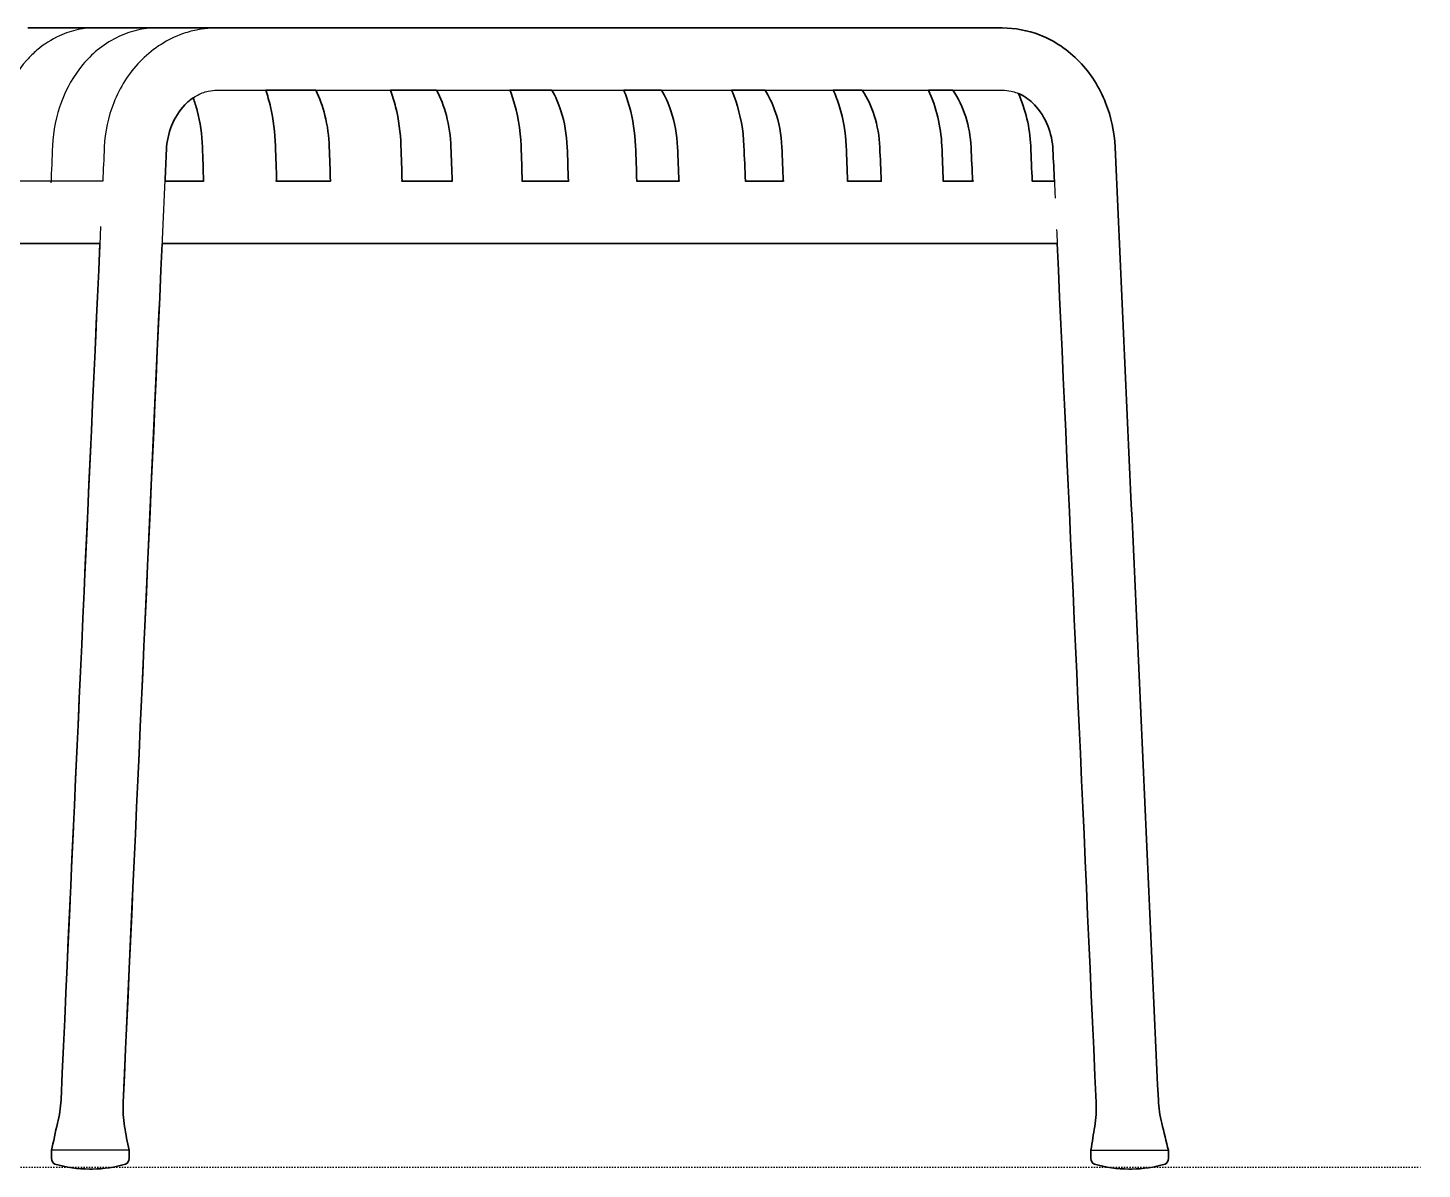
# Model space of a CAD drawing. Header units: millimetres. Extents: x -660 to 3082, y -1324 to 861.
# Drawn here: x 1141 to 1702, y -1231 to -773 of the extents above; entities that cross this region are included whole.
import ezdxf

# ---------------------------------------------------------------- set-up
doc = ezdxf.new("R2010")
doc.units = ezdxf.units.MM
doc.linetypes.add('Dots', pattern=[1, 0, -1])
doc.layers.add('Blocks', color=7, linetype='Continuous')
for name, color, linetype, lineweight, true_color in [('Blocks$Inner', 7, 'Continuous', 25, 0x007f00), ('Blocks$Outline', 7, 'Continuous', 35, 0xff3f3f), ('Groud', 7, 'Dots', 25, 0x243775)]:
    doc.layers.add(name, color=color, linetype=linetype, lineweight=lineweight, true_color=true_color)

# ---------------------------------------------------------------- blocks, each defined once
blk = doc.blocks.new('Palissade Park Bench w Middle Leg Front')
at = {"layer": 'Blocks$Inner'}
for points in [[(1801.21, 457.54), (1807.08, 457.54), (1812.96, 457.54), (1818.83, 457.54)], [(1818.83, 457.54), (1821.91, 457.54), (1825, 457.54), (1828.08, 457.54)], [(1828.08, 457.54), (1825.85, 457.54), (1823.64, 457.31), (1821.45, 456.87)], [(1828.08, 457.54), (1833.57, 457.54), (1839.05, 457.54), (1844.54, 457.54)], [(1844.77, 456.54), (1842.03, 455.88), (1839.36, 454.9), (1836.77, 453.6)], [(1844.54, 457.54), (1847.41, 457.54), (1850.28, 457.54), (1853.15, 457.54)], [(1853.15, 457.54), (1850.33, 457.54), (1847.52, 457.2), (1844.77, 456.54)], [(1868.4, 457.54), (1863.31, 457.54), (1858.23, 457.54), (1853.15, 457.54)], [(1873.45, 457.36), (1871.7, 457.2), (1869.96, 456.92), (1868.24, 456.54)], [(1877.25, 457.54), (1874.3, 457.54), (1871.35, 457.54), (1868.4, 457.54)], [(2192.66, 457.54), (2087.52, 457.54), (1982.38, 457.54), (1877.25, 457.54)], [(2207.68, 454.7), (2202.87, 456.57), (2197.79, 457.54), (2192.66, 457.54)], [(2216.17, 450.27), (2213.49, 452.06), (2210.65, 453.55), (2207.68, 454.7)], [(1829.05, 448.54), (1827.01, 446.84), (1825.09, 444.93), (1823.32, 442.83)], [(1836.77, 453.6), (1834.05, 452.24), (1831.46, 450.54), (1829.05, 448.54)], [(2223.69, 443.94), (2221.4, 446.33), (2218.88, 448.45), (2216.17, 450.27)], [(1823.32, 442.83), (1815.96, 434.05), (1811.65, 422.4), (1811.11, 410.14)], [(2234.2, 427.46), (2231.75, 433.66), (2228.18, 439.27), (2223.69, 443.94)], [(1870.07, 430.88), (1870.47, 431.07), (1870.87, 431.24), (1871.28, 431.4)], [(1871.28, 431.4), (1872.07, 431.71), (1872.86, 431.95), (1873.66, 432.13)], [(1873.66, 432.13), (1874.85, 432.4), (1876.05, 432.54), (1877.25, 432.54)], [(1877.25, 432.54), (1982.38, 432.54), (2087.52, 432.54), (2192.66, 432.54)], [(2168.39, 410.14), (2168.06, 418.06), (2166.2, 425.73), (2163.01, 432.54)], [(2172.85, 432.54), (2177.21, 426.02), (2179.77, 418.01), (2180.14, 409.64)], [(2192.66, 432.54), (2193.85, 432.54), (2195.05, 432.4), (2196.24, 432.13)], [(2196.24, 432.13), (2197.04, 431.95), (2197.84, 431.71), (2198.63, 431.4)], [(2198.63, 431.4), (2198.74, 431.36), (2198.85, 431.31), (2198.96, 431.27)], [(1858.94, 418.25), (1860.24, 421.52), (1862.07, 424.36), (1864.23, 426.61)], [(1864.23, 426.61), (1865.36, 427.78), (1866.55, 428.77), (1867.79, 429.59)], [(1867.79, 429.59), (1868.54, 430.08), (1869.3, 430.51), (1870.07, 430.88)], [(2198.96, 431.27), (2199.25, 431.15), (2199.54, 431.02), (2199.83, 430.88)], [(2204.08, 410.14), (2203.76, 417.57), (2202.05, 424.75), (2199.13, 431.19)], [(2199.83, 430.88), (2201.9, 429.9), (2203.88, 428.47), (2205.67, 426.61)], [(2205.67, 426.61), (2207.84, 424.36), (2209.66, 421.52), (2210.96, 418.25)], [(2238.01, 409.59), (2237.73, 415.75), (2236.44, 421.8), (2234.2, 427.46)], [(1856.87, 408.46), (1857.02, 411.87), (1857.74, 415.21), (1858.94, 418.25)], [(2210.96, 418.25), (2212.17, 415.21), (2212.88, 411.87), (2213.04, 408.46)], [(1811.11, 410.14), (1810.89, 405.19), (1810.67, 400.24), (1810.46, 395.28)], [(1831.89, 409.59), (1831.69, 405.05), (1831.48, 400.51), (1831.28, 395.97)], [(1871.36, 409.65), (1871.5, 405.09), (1871.64, 400.53), (1871.78, 395.97)], [(1901.14, 395.97), (1900.99, 400.69), (1900.85, 405.41), (1900.7, 410.13)], [(1922.31, 409.65), (1922.46, 405.09), (1922.61, 400.53), (1922.76, 395.97)], [(1951.56, 395.97), (1951.41, 400.69), (1951.25, 405.41), (1951.1, 410.13)], [(1971.19, 409.65), (1971.35, 405.09), (1971.51, 400.53), (1971.67, 395.97)], [(1999.84, 395.97), (1999.68, 400.69), (1999.51, 405.41), (1999.35, 410.14)], [(2017.88, 409.65), (2018.05, 405.09), (2018.22, 400.53), (2018.39, 395.97)], [(2045.85, 395.97), (2045.68, 400.69), (2045.5, 405.42), (2045.33, 410.14)], [(2062.23, 409.64), (2062.41, 405.09), (2062.59, 400.53), (2062.77, 395.97)], [(2089.46, 395.97), (2089.27, 400.69), (2089.09, 405.42), (2088.9, 410.14)], [(2104.14, 409.64), (2104.32, 405.08), (2104.51, 400.53), (2104.69, 395.97)], [(2130.54, 395.97), (2130.35, 400.69), (2130.16, 405.42), (2129.96, 410.14)], [(2143.47, 409.64), (2143.67, 405.08), (2143.86, 400.53), (2144.05, 395.97)], [(2168.99, 395.97), (2168.79, 400.7), (2168.59, 405.42), (2168.39, 410.14)], [(2180.14, 409.64), (2180.34, 405.08), (2180.54, 400.53), (2180.74, 395.97)], [(2204.71, 395.97), (2204.5, 400.7), (2204.29, 405.42), (2204.08, 410.14)], [(2255.37, 27.08), (2249.58, 154.58), (2243.8, 282.09), (2238.01, 409.59)], [(1839.51, 25.94), (1845.29, 153.45), (1851.08, 280.95), (1856.87, 408.46)], [(2213.04, 408.46), (2213.23, 404.12), (2213.43, 399.79), (2213.63, 395.45)], [(1831.28, 395.97), (1691.48, 395.97), (1236.69, 395.97), (1181.43, 395.97)], [(1871.97, 395.97), (1871.51, 395.97), (1866, 395.97), (1856.3, 395.97)], [(1922.98, 395.97), (1915.63, 395.97), (1908.21, 395.97), (1900.73, 395.97)], [(1971.93, 395.97), (1965.08, 395.97), (1958.17, 395.97), (1951.19, 395.97)], [(2018.68, 395.97), (2012.35, 395.97), (2005.96, 395.97), (1999.51, 395.97)], [(2063.1, 395.97), (2057.32, 395.97), (2051.47, 395.97), (2045.56, 395.97)], [(2105.06, 395.97), (2099.84, 395.97), (2094.55, 395.97), (2089.2, 395.97)], [(2144.05, 395.97), (2139.53, 395.97), (2134.95, 395.97), (2130.32, 395.97)], [(2181.19, 395.97), (2177.12, 395.97), (2172.99, 395.97), (2168.8, 395.97)], [(2213.6, 395.97), (2210.62, 395.97), (2207.6, 395.97), (2204.55, 395.97)], [(2213.63, 395.45), (2213.72, 393.36), (2213.82, 391.26), (2213.91, 389.17)], [(1830.45, 377.76), (1825.14, 260.86), (1819.84, 143.97), (1814.53, 27.08)], [(2214.48, 376.64), (2214.57, 374.75), (2214.65, 372.86), (2214.74, 370.97)], [(1855.17, 370.97), (1998.83, 370.97), (2121.63, 370.97), (2214.74, 370.97)], [(2214.74, 370.97), (2219.96, 255.96), (2225.18, 140.95), (2230.4, 25.94)], [(1814.53, 27.08), (1814.39, 23.88), (1813.91, 20.72), (1813.11, 17.64)], [(1840.07, 16.41), (1839.55, 19.57), (1839.36, 22.76), (1839.51, 25.94)], [(2230.4, 25.94), (2230.54, 22.75), (2230.35, 19.56), (2229.84, 16.41)], [(2256.79, 17.64), (2255.99, 20.73), (2255.52, 23.9), (2255.37, 27.08)], [(1813.11, 17.64), (1812.3, 14.51), (1811.49, 9.94), (1810.68, 6.81)], [(2259.46, 6.84), (2258.55, 9.97), (2257.61, 14.51), (2256.79, 17.64)], [(1841.88, 6.84), (1841.12, 10.03), (1840.59, 13.22), (1840.07, 16.41)], [(2229.84, 16.41), (2229.31, 13.22), (2228.79, 10.03), (2228.26, 6.81)], [(1841.88, 6.84), (1841.88, 6.84), (1810.68, 6.81), (1810.68, 6.81)], [(1810.68, 6.81), (1810.68, 5.7), (1810.68, 4.58), (1810.68, 3.46)], [(1841.88, 3.46), (1841.88, 4.58), (1841.88, 5.7), (1841.88, 6.84)], [(2228.26, 6.81), (2228.26, 6.81), (2259.46, 6.84), (2259.46, 6.84)], [(2228.26, 3.46), (2228.26, 4.58), (2228.26, 5.7), (2228.26, 6.81)], [(2259.46, 6.84), (2259.46, 5.7), (2259.46, 4.58), (2259.46, 3.46)], [(1810.68, 3.46), (1810.67, 2.53), (1811.24, 1.63), (1812.09, 1.25)], [(1812.09, 1.25), (1816.57, -0.1), (1821.26, -0.75), (1825.94, -0.71)], [(1827.16, -0.71), (1831.66, -0.71), (1836.15, -0.04), (1840.46, 1.25)], [(1840.46, 1.25), (1841.31, 1.63), (1841.89, 2.53), (1841.88, 3.46)], [(2229.68, 1.25), (2228.83, 1.63), (2228.25, 2.53), (2228.26, 3.46)], [(2243.52, -0.71), (2238.84, -0.75), (2234.16, -0.1), (2229.68, 1.25)], [(2258.05, 1.25), (2253.74, -0.04), (2249.24, -0.71), (2244.75, -0.71)], [(2259.46, 3.46), (2259.47, 2.53), (2258.9, 1.63), (2258.05, 1.25)], [(1825.94, -0.71), (1826.27, -0.71), (1826.82, -0.71), (1827.1, -0.71)], [(1827.1, -0.71), (1827.1, -0.71), (1827.16, -0.71), (1827.16, -0.71)], [(2244.68, -0.71), (2244.4, -0.71), (2243.85, -0.71), (2243.52, -0.71)], [(2244.75, -0.71), (2244.75, -0.71), (2244.68, -0.71), (2244.68, -0.71)]]:
    blk.add_open_spline(points, degree=3, dxfattribs=at)
for points, knots in [([(1821.45, 456.87), (1818.89, 456.35), (1816.37, 455.53), (1813.94, 454.41), (1810.7, 452.93), (1807.63, 450.96), (1804.81, 448.54)], [3, 3, 3, 3, 4, 4, 4, 5, 5, 5, 5]), ([(1868.24, 456.54), (1866.2, 456.08), (1864.19, 455.47), (1862.22, 454.7), (1859.25, 453.55), (1856.41, 452.06), (1853.74, 450.27), (1851.03, 448.45), (1848.51, 446.33), (1846.22, 443.94), (1841.72, 439.27), (1838.16, 433.66), (1835.7, 427.46), (1833.46, 421.8), (1832.17, 415.75), (1831.89, 409.59)], [1, 1, 1, 1, 2, 2, 2, 3, 3, 3, 4, 4, 4, 5, 5, 5, 6, 6, 6, 6]), ([(1804.81, 448.54), (1803.42, 447.34), (1802.08, 446.03), (1800.81, 444.62), (1792.84, 435.74), (1788.05, 423.35), (1787.49, 410.14)], [5, 5, 5, 5, 6, 6, 6, 7, 7, 7, 7]), ([(1900.7, 410.13), (1900.54, 415.5), (1899.86, 420.79), (1898.69, 425.8), (1898.15, 428.13), (1897.51, 430.38), (1896.77, 432.54)], [1, 1, 1, 1, 2, 2, 2, 3, 3, 3, 3]), ([(1916.88, 432.54), (1918.4, 429.47), (1919.65, 426.05), (1920.56, 422.39), (1921.58, 418.32), (1922.16, 414.01), (1922.31, 409.65)], [0, 0, 0, 0, 1, 1, 1, 2, 2, 2, 2]), ([(1951.1, 410.13), (1950.92, 415.5), (1950.19, 420.8), (1948.94, 425.82), (1948.36, 428.14), (1947.68, 430.38), (1946.89, 432.54)], [1, 1, 1, 1, 2, 2, 2, 3, 3, 3, 3]), ([(1965.41, 432.54), (1967.04, 429.47), (1968.37, 426.04), (1969.34, 422.37), (1970.42, 418.31), (1971.04, 414.01), (1971.19, 409.65)], [0, 0, 0, 0, 1, 1, 1, 2, 2, 2, 2]), ([(1999.35, 410.14), (1999.12, 416.73), (1998.01, 423.2), (1996.08, 429.16), (1995.71, 430.31), (1995.31, 431.44), (1994.88, 432.54)], [1, 1, 1, 1, 2, 2, 2, 3, 3, 3, 3]), ([(2011.76, 432.54), (2013.18, 430.01), (2014.38, 427.25), (2015.34, 424.29), (2016.83, 419.69), (2017.69, 414.71), (2017.88, 409.65)], [0, 0, 0, 0, 1, 1, 1, 2, 2, 2, 2]), ([(2045.33, 410.14), (2045.13, 415.52), (2044.31, 420.82), (2042.9, 425.84), (2042.26, 428.16), (2041.49, 430.39), (2040.61, 432.54)], [1, 1, 1, 1, 2, 2, 2, 3, 3, 3, 3]), ([(2055.8, 432.54), (2057.29, 430.01), (2058.56, 427.24), (2059.56, 424.28), (2061.13, 419.68), (2062.04, 414.71), (2062.23, 409.64)], [0, 0, 0, 0, 1, 1, 1, 2, 2, 2, 2]), ([(2088.9, 410.14), (2088.66, 416.4), (2087.54, 422.54), (2085.6, 428.26), (2085.1, 429.72), (2084.55, 431.15), (2083.95, 432.54)], [1, 1, 1, 1, 2, 2, 2, 3, 3, 3, 3]), ([(2097.4, 432.54), (2098.96, 430.01), (2100.29, 427.23), (2101.35, 424.27), (2102.98, 419.67), (2103.93, 414.7), (2104.14, 409.64)], [0, 0, 0, 0, 1, 1, 1, 2, 2, 2, 2]), ([(2129.96, 410.14), (2129.75, 415.53), (2128.85, 420.84), (2127.3, 425.87), (2126.59, 428.17), (2125.75, 430.4), (2124.79, 432.54)], [1, 1, 1, 1, 2, 2, 2, 3, 3, 3, 3]), ([(2136.45, 432.54), (2138.44, 429.45), (2140.06, 426.01), (2141.24, 422.32), (2142.53, 418.27), (2143.29, 413.99), (2143.47, 409.64)], [0, 0, 0, 0, 1, 1, 1, 2, 2, 2, 2]), ([(1867.59, 429.45), (1868.21, 427.83), (1868.76, 426.12), (1869.24, 424.34), (1870.48, 419.72), (1871.2, 414.73), (1871.36, 409.65)], [0, 0, 0, 0, 1, 1, 1, 2, 2, 2, 2]), ([(1181.41, 370.97), (1317.68, 370.97), (1445.67, 370.97), (1558.23, 370.97), (1667.08, 370.97), (1760.62, 370.97), (1830.14, 370.97)], [0, 0, 0, 0, 1, 1, 1, 2, 2, 2, 2])]:
    blk.add_open_spline(points, degree=3, knots=knots, dxfattribs=at)
at = {"layer": 'Blocks$Outline'}
for points in [[(1828.08, 457.54), (1844.54, 457.54), (1853.15, 457.54)], [(1901.14, 395.97), (1922.76, 395.97)], [(1951.56, 395.97), (1971.67, 395.97)], [(1999.84, 395.97), (2018.39, 395.97)]]:
    blk.add_lwpolyline(points, dxfattribs=at)
for points, knots in [([(1801.21, 457.54), (1807.08, 457.54), (1812.96, 457.54), (1818.83, 457.54), (1821.91, 457.54), (1825, 457.54), (1828.08, 457.54)], [0, 0, 0, 0, 1, 1, 1, 2, 2, 2, 2]), ([(1853.15, 457.54), (1858.23, 457.54), (1863.31, 457.54), (1868.4, 457.54), (1871.35, 457.54), (1874.3, 457.54), (1877.25, 457.54), (1982.38, 457.54), (2087.52, 457.54), (2192.66, 457.54), (2197.79, 457.54), (2202.87, 456.57), (2207.68, 454.7), (2210.65, 453.55), (2213.49, 452.06), (2216.17, 450.27), (2218.88, 448.45), (2221.4, 446.33), (2223.69, 443.94), (2228.18, 439.27), (2231.75, 433.66), (2234.2, 427.46), (2236.44, 421.8), (2237.73, 415.75), (2238.01, 409.59), (2243.8, 282.09), (2249.58, 154.58), (2255.37, 27.08), (2255.52, 23.9), (2255.99, 20.73), (2256.79, 17.64), (2257.61, 14.51), (2258.55, 9.97), (2259.46, 6.84)], [-11, -11, -11, -11, -10, -10, -10, -9, -9, -9, -8, -8, -8, -7, -7, -7, -6, -6, -6, -5, -5, -5, -4, -4, -4, -3, -3, -3, -2, -2, -2, -1, -1, -1, 0, 0, 0, 0]), ([(1916.88, 432.54), (1916.88, 432.54), (1910.18, 432.54), (1903.47, 432.54), (1896.77, 432.54)], [-10.12565205, -10.12565205, -10.12565205, -10.12565205, -10.12565175, -10.06190215, -10.06190215, -10.06190215, -10.06190215]), ([(1896.77, 432.54), (1897.51, 430.38), (1898.15, 428.13), (1898.69, 425.8), (1899.86, 420.79), (1900.54, 415.5), (1900.7, 410.13), (1900.85, 405.41), (1900.99, 400.69), (1901.14, 395.97)], [-2.999966, -2.999966, -2.999966, -2.999966, -2, -2, -2, -1, -1, -1, 0, 0, 0, 0]), ([(1922.76, 395.97), (1922.61, 400.53), (1922.46, 405.09), (1922.31, 409.65), (1922.16, 414.01), (1921.58, 418.32), (1920.56, 422.39), (1919.65, 426.05), (1918.4, 429.47), (1916.88, 432.54)], [-3, -3, -3, -3, -2, -2, -2, -1, -1, -1, -0.000021, -0.000021, -0.000021, -0.000021]), ([(1946.89, 432.54), (1947.68, 430.38), (1948.36, 428.14), (1948.94, 425.82), (1950.19, 420.8), (1950.92, 415.5), (1951.1, 410.13), (1951.25, 405.41), (1951.41, 400.69), (1951.56, 395.97)], [-3, -3, -3, -3, -2, -2, -2, -1, -1, -1, 0, 0, 0, 0]), ([(1971.67, 395.97), (1971.51, 400.53), (1971.35, 405.09), (1971.19, 409.65), (1971.04, 414.01), (1970.42, 418.31), (1969.34, 422.37), (1968.37, 426.04), (1967.04, 429.47), (1965.41, 432.54)], [-3, -3, -3, -3, -2, -2, -2, -1, -1, -1, 0, 0, 0, 0]), ([(1994.88, 432.54), (1995.31, 431.44), (1995.71, 430.31), (1996.08, 429.16), (1998.01, 423.2), (1999.12, 416.73), (1999.35, 410.14), (1999.51, 405.41), (1999.68, 400.69), (1999.84, 395.97)], [-3, -3, -3, -3, -2, -2, -2, -1, -1, -1, 0, 0, 0, 0]), ([(2018.39, 395.97), (2018.22, 400.53), (2018.05, 405.09), (2017.88, 409.65), (2017.69, 414.71), (2016.83, 419.69), (2015.34, 424.29), (2014.38, 427.25), (2013.18, 430.01), (2011.76, 432.54)], [-3, -3, -3, -3, -2, -2, -2, -1, -1, -1, 0, 0, 0, 0]), ([(2055.8, 432.54), (2055.8, 432.54), (2050.73, 432.54), (2045.67, 432.54), (2040.61, 432.54)], [-10.56608965, -10.56608965, -10.56608965, -10.56608965, -10.56608954, -10.51792939, -10.51792939, -10.51792939, -10.51792939]), ([(2040.61, 432.54), (2041.49, 430.39), (2042.26, 428.16), (2042.9, 425.84), (2044.31, 420.82), (2045.13, 415.52), (2045.33, 410.14), (2045.5, 405.42), (2045.68, 400.69), (2045.85, 395.97)], [-3, -3, -3, -3, -2, -2, -2, -1, -1, -1, 0, 0, 0, 0]), ([(2062.77, 395.97), (2062.59, 400.53), (2062.41, 405.09), (2062.23, 409.64), (2062.04, 414.71), (2061.13, 419.68), (2059.56, 424.28), (2058.56, 427.24), (2057.29, 430.01), (2055.8, 432.54)], [-3, -3, -3, -3, -2, -2, -2, -1, -1, -1, -0.000008, -0.000008, -0.000008, -0.000008]), ([(2083.95, 432.54), (2084.55, 431.15), (2085.1, 429.72), (2085.6, 428.26), (2087.54, 422.54), (2088.66, 416.4), (2088.9, 410.14), (2089.09, 405.42), (2089.27, 400.69), (2089.46, 395.97)], [-2.999897, -2.999897, -2.999897, -2.999897, -2, -2, -2, -1, -1, -1, 0, 0, 0, 0]), ([(2104.69, 395.97), (2104.51, 400.53), (2104.32, 405.08), (2104.14, 409.64), (2103.93, 414.7), (2102.98, 419.67), (2101.35, 424.27), (2100.29, 427.23), (2098.96, 430.01), (2097.4, 432.54)], [-3, -3, -3, -3, -2, -2, -2, -1, -1, -1, 0, 0, 0, 0]), ([(2124.79, 432.54), (2125.75, 430.4), (2126.59, 428.17), (2127.3, 425.87), (2128.85, 420.84), (2129.75, 415.53), (2129.96, 410.14), (2130.16, 405.42), (2130.35, 400.69), (2130.54, 395.97)], [-3, -3, -3, -3, -2, -2, -2, -1, -1, -1, 0, 0, 0, 0]), ([(2130.54, 395.97), (2135.1, 395.97), (2139.6, 395.97), (2144.05, 395.97), (2143.86, 400.53), (2143.67, 405.08), (2143.47, 409.64), (2143.29, 413.99), (2142.53, 418.27), (2141.24, 422.32), (2140.06, 426.01), (2138.44, 429.45), (2136.45, 432.54)], [-3.983945, -3.983945, -3.983945, -3.983945, -3, -3, -3, -2, -2, -2, -1, -1, -1, 0, 0, 0, 0]), ([(2163.01, 432.54), (2166.2, 425.73), (2168.06, 418.06), (2168.39, 410.14), (2168.59, 405.42), (2168.79, 400.7), (2168.99, 395.97)], [-2, -2, -2, -2, -1, -1, -1, 0, 0, 0, 0]), ([(2180.74, 395.97), (2180.54, 400.53), (2180.34, 405.08), (2180.14, 409.64), (2179.77, 418.01), (2177.21, 426.02), (2172.85, 432.54)], [-2, -2, -2, -2, -1, -1, -1, 0, 0, 0, 0]), ([(1867.59, 429.45), (1866.42, 428.66), (1865.29, 427.71), (1864.23, 426.61), (1862.07, 424.36), (1860.24, 421.52), (1858.94, 418.25), (1857.74, 415.21), (1857.02, 411.87), (1856.87, 408.46), (1856.68, 404.3), (1856.49, 400.13), (1856.3, 395.97)], [-5.944236, -5.944236, -5.944236, -5.944236, -5, -5, -5, -4, -4, -4, -3, -3, -3, -2.967355, -2.967355, -2.967355, -2.967355]), ([(1871.78, 395.97), (1871.64, 400.53), (1871.5, 405.09), (1871.36, 409.65), (1871.2, 414.73), (1870.48, 419.72), (1869.24, 424.34), (1868.76, 426.12), (1868.21, 427.83), (1867.59, 429.45)], [-3, -3, -3, -3, -2, -2, -2, -1, -1, -1, -0.000019, -0.000019, -0.000019, -0.000019]), ([(2213.6, 395.97), (2213.41, 400.13), (2213.23, 404.3), (2213.04, 408.46), (2212.88, 411.87), (2212.17, 415.21), (2210.96, 418.25), (2209.66, 421.52), (2207.84, 424.36), (2205.67, 426.61), (2203.88, 428.47), (2201.9, 429.9), (2199.83, 430.88), (2199.6, 430.99), (2199.37, 431.1), (2199.13, 431.19)], [-18.9601, -18.9601, -18.9601, -18.9601, -18, -18, -18, -17, -17, -17, -16, -16, -16, -15, -15, -15, -14.203469, -14.203469, -14.203469, -14.203469]), ([(2199.13, 431.19), (2202.05, 424.75), (2203.76, 417.57), (2204.08, 410.14), (2204.29, 405.42), (2204.5, 400.7), (2204.71, 395.97)], [-1.999983, -1.999983, -1.999983, -1.999983, -1, -1, -1, 0, 0, 0, 0]), ([(1830.14, 370.97), (1760.62, 370.97), (1667.08, 370.97), (1558.23, 370.97), (1445.67, 370.97), (1317.69, 370.97), (1181.43, 370.97)], [-2, -2, -2, -2, -1, -1, -1, -0.00003, -0.00003, -0.00003, -0.00003]), ([(1810.68, 6.81), (1811.49, 9.94), (1812.3, 14.51), (1813.11, 17.64), (1813.91, 20.72), (1814.39, 23.88), (1814.53, 27.08), (1819.74, 141.71), (1824.94, 256.34), (1830.14, 370.97)], [-3, -3, -3, -3, -2, -2, -2, -1, -1, -1, -0.019353, -0.019353, -0.019353, -0.019353]), ([(1855.17, 370.97), (1849.95, 255.96), (1844.73, 140.95), (1839.51, 25.94), (1839.36, 22.76), (1839.55, 19.57), (1840.07, 16.41), (1840.59, 13.22), (1841.12, 10.03), (1841.88, 6.84)], [-2.901998, -2.901998, -2.901998, -2.901998, -2, -2, -2, -1, -1, -1, 0, 0, 0, 0]), ([(2228.26, 6.81), (2228.79, 10.03), (2229.31, 13.22), (2229.84, 16.41), (2230.35, 19.56), (2230.54, 22.75), (2230.4, 25.94), (2225.18, 140.95), (2219.96, 255.96), (2214.74, 370.97), (2214.74, 370.97), (2214.74, 370.97), (2214.74, 370.97)], [-4, -4, -4, -4, -3, -3, -3, -2, -2, -2, -1, -1, -1, -0.999999, -0.999999, -0.999999, -0.999999]), ([(1841.88, 6.84), (1841.88, 5.7), (1841.88, 4.58), (1841.88, 3.46), (1841.89, 2.53), (1841.31, 1.63), (1840.46, 1.25), (1836.15, -0.04), (1831.66, -0.71), (1827.16, -0.71), (1827.16, -0.71), (1827.1, -0.71), (1827.1, -0.71), (1826.82, -0.71), (1826.27, -0.71), (1825.94, -0.71), (1821.26, -0.75), (1816.57, -0.1), (1812.09, 1.25), (1811.24, 1.63), (1810.67, 2.53), (1810.68, 3.46), (1810.68, 4.58), (1810.68, 5.7), (1810.68, 6.81)], [-9, -9, -9, -9, -8, -8, -8, -7, -7, -7, -6, -6, -6, -5, -5, -5, -4, -4, -4, -3, -3, -3, -2, -2, -2, -1, -1, -1, -1]), ([(2259.46, 6.84), (2259.46, 5.7), (2259.46, 4.58), (2259.46, 3.46), (2259.47, 2.53), (2258.9, 1.63), (2258.05, 1.25), (2253.74, -0.04), (2249.24, -0.71), (2244.75, -0.71), (2244.75, -0.71), (2244.68, -0.71), (2244.68, -0.71), (2244.4, -0.71), (2243.85, -0.71), (2243.52, -0.71), (2238.84, -0.75), (2234.16, -0.1), (2229.68, 1.25), (2228.83, 1.63), (2228.25, 2.53), (2228.26, 3.46), (2228.26, 4.58), (2228.26, 5.7), (2228.26, 6.81)], [-9, -9, -9, -9, -8, -8, -8, -7, -7, -7, -6, -6, -6, -5, -5, -5, -4, -4, -4, -3, -3, -3, -2, -2, -2, -1, -1, -1, -1])]:
    blk.add_open_spline(points, degree=3, knots=knots, dxfattribs=at)
for points in [[(1965.41, 432.54), (1959.24, 432.54), (1953.06, 432.54), (1946.89, 432.54)], [(2011.76, 432.54), (2006.13, 432.54), (2000.51, 432.54), (1994.88, 432.54)], [(2097.4, 432.54), (2092.92, 432.54), (2088.43, 432.54), (2083.95, 432.54)], [(2136.45, 432.54), (2132.57, 432.54), (2128.68, 432.54), (2124.79, 432.54)], [(2172.85, 432.54), (2169.57, 432.54), (2166.29, 432.54), (2163.01, 432.54)], [(1856.3, 395.97), (1865.26, 395.97), (1870.65, 395.97), (1871.78, 395.97)], [(2045.85, 395.97), (2051.55, 395.97), (2057.19, 395.97), (2062.77, 395.97)], [(2089.46, 395.97), (2094.59, 395.97), (2099.67, 395.97), (2104.69, 395.97)], [(2168.99, 395.97), (2172.96, 395.97), (2176.87, 395.97), (2180.74, 395.97)], [(2204.71, 395.97), (2207.71, 395.97), (2210.67, 395.97), (2213.6, 395.97)], [(2214.74, 370.97), (2121.63, 370.97), (1998.83, 370.97), (1855.17, 370.97)]]:
    blk.add_open_spline(points, degree=3, dxfattribs=at)

msp = doc.modelspace()

# ---------------------------------------------------------------- linework, layer by layer
at = {"layer": 'Groud'}
msp.add_lwpolyline([(-659.78, -1230.61), (1701.56, -1230.61)], dxfattribs=at)

# ---------------------------------------------------------------- block references
at = {"layer": 'Blocks'}
msp.add_blockref('Palissade Park Bench w Middle Leg Front', (-659.78, -1230.61), dxfattribs=at)

doc.saveas('drawing.dxf')
